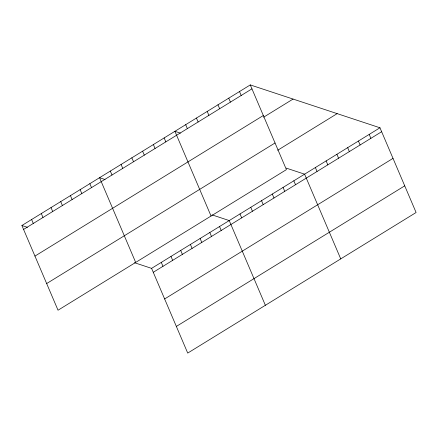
<?xml version="1.0" encoding="UTF-8"?>
<svg xmlns="http://www.w3.org/2000/svg" width="438" height="438" viewBox="0 0 438 438"><rect width="100%" height="100%" fill="white"/><g stroke="black" fill="none" stroke-linecap="round" stroke-linejoin="round"><path stroke-width="0.66" d="M250.279 84.917L286.414 169.637L58.035 310.219L21.9 225.499L250.279 84.917L379.965 127.781L416.1 212.501L187.721 353.083L151.586 268.363L134.466 262.707M23.581 229.435L251.959 88.854M34.952 256.093L263.326 115.512M263.61 117.198L293.077 99.059M46.663 283.561L275.042 142.98M277.67 150.261L337.167 113.634M151.586 268.363L379.965 127.781M153.262 272.299L381.64 131.718M164.633 298.957L393.012 158.375M176.35 326.425L404.728 185.843M180.418 133.125L174.915 131.307L211.05 216.027M286.255 168.11L304.596 174.171L340.737 258.896M105.049 179.52L99.546 177.702L135.687 262.422M212.112 214.905L229.233 220.566L265.368 305.286M21.9 225.499L27.402 227.317M369.196 134.406L370.876 138.342M358.432 141.036L360.107 144.973M347.662 147.661L349.343 151.597M336.899 154.291L338.579 158.227M326.129 160.916L327.81 164.852M315.365 167.546L317.046 171.482M293.832 180.801L295.513 184.737M283.063 187.426L284.744 191.362M239.509 91.542L241.19 95.479M272.299 194.056L273.98 197.992M228.745 98.172L230.426 102.109M261.535 200.681L263.211 204.617M217.976 104.797L219.657 108.733M250.766 207.311L252.447 211.247M207.212 111.427L208.893 115.364M240.002 213.936L241.677 217.872M196.448 118.052L198.124 121.988M185.679 124.682L187.36 128.619M219.526 226.539L221.206 230.476M209.824 232.512L211.499 236.449M164.146 137.937L165.827 141.874M200.117 238.491L201.792 242.428M153.382 144.562L155.057 148.498M190.41 244.464L192.09 248.401M142.613 151.192L144.294 155.129M180.702 250.437L182.383 254.374M131.849 157.817L133.524 161.753M170.995 256.411L172.676 260.353M121.08 164.447L122.76 168.384M161.293 262.389L162.969 266.326M110.316 171.072L111.997 175.008M89.845 183.675L91.52 187.612M80.138 189.649L81.818 193.585M70.43 195.622L72.111 199.564M60.723 201.6L62.404 205.537M51.016 207.574L52.697 211.51M41.314 213.547L42.99 217.483M31.607 219.526L33.288 223.462"/></g></svg>
